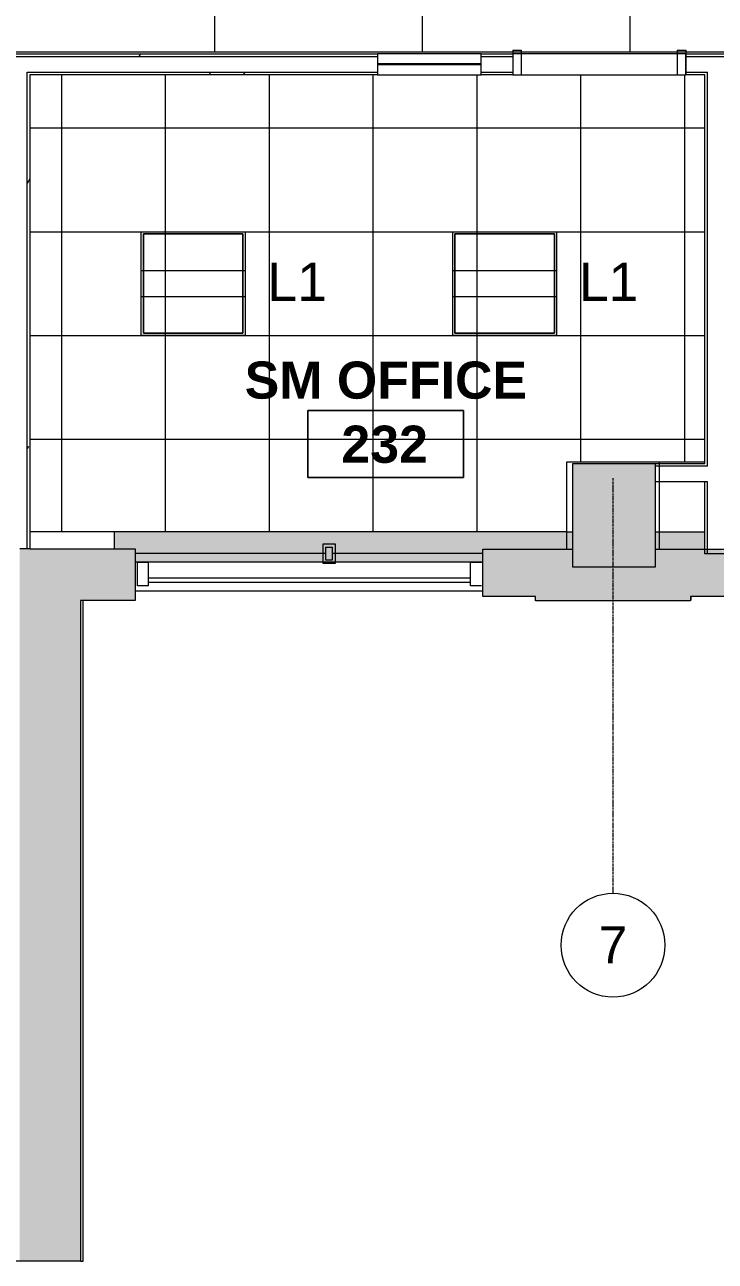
# Model space of a CAD drawing. Header units: inches. Extents: x -24 to 3083, y 122 to 13691.
# Drawn here: x 1984.2 to 2143.8, y 11951.4 to 12237.5 of the extents above; entities that cross this region are included whole.
import ezdxf

# ---------------------------------------------------------------- set-up
doc = ezdxf.new("R2010")
doc.units = ezdxf.units.IN
doc.header["$MEASUREMENT"] = 0
doc.linetypes.add('X2$0$Grid Line 1_2_', pattern=[0.875, 0.5, -0.125, 0.125, -0.125])
for name, color, linetype, lineweight in [('X2$0$A-AREA-IDEN', 2, 'Continuous', 9), ('X2$0$A-CLNG', 13, 'Continuous', 13), ('X2$0$A-CLNG-PATT', 13, 'Continuous', 13), ('X2$0$A-Cols-Extr', 7, 'Continuous', 9), ('X2$0$A-DOOR', 31, 'Continuous', 13), ('X2$0$A-DOOR-FRAM', 31, 'Continuous', 20), ('X2$0$A-GLAZ', 151, 'Continuous', 13), ('X2$0$A-WALL', 113, 'Continuous', 13), ('X2$0$A-Wall-Extr', 7, 'Continuous', 9), ('X2$0$A-WALL-PATT', 111, 'Continuous', 13), ('X2$0$E-ELEC-FIXT', 91, 'Continuous', 9), ('X2$0$E-LITE-EQPM', 33, 'Continuous', 9), ('X2$0$E-LITE-EQPM-IDEN', 33, 'Continuous', 9), ('X2$0$I-WALL', 2, 'Continuous', 9), ('X2$0$Plaza America_Tower 1_2nd Floor -REVIT_dwg', 8, 'Continuous', 9), ('X2$0$S-COLS', 52, 'Continuous', 13), ('X2$0$S-GRID', 1, 'Continuous', 9), ('X2$0$S-GRID-IDEN', 1, 'Continuous', 9)]:
    doc.layers.add(name, color=color, linetype=linetype, lineweight=lineweight)
doc.styles.add('X2$0$Arial_3', font='arial.ttf', dxfattribs={"height": 8.851796})
doc.styles.add('X2$0$Swis721 Lt BT', font='swissl.ttf', dxfattribs={"height": 8.514638})
doc.styles.add('X2$0$Swis721 Lt BT_B', font='', dxfattribs={"height": 8.583975})
doc.styles.get('X2$0$Swis721 Lt BT_B').set_extended_font_data('Swis721 Lt BT', bold=True)
pattern_1 = [(0, (0, 0), (30.72, 7.68), [1.267, -21.773, 1.267, -21.773, -122.88]), (0, (0, 0), (30.72, 7.68), [-46.08, 1.267, -44.813, 1.267, -21.773, -53.76]), (0, (0, 0), (30.72, 7.68), [-115.2, 1.267, -14.093, 1.267, -37.133]), (120, (11.52, 3.84), (-22.0110751, 22.7643004), [1.267, -21.773, 1.267, -21.773, -122.88]), (120, (11.52, 3.84), (-22.0110751, 22.7643004), [-46.08, 1.267, -44.813, 1.267, -21.773, -53.76]), (120, (11.52, 3.84), (-22.0110751, 22.7643004), [-115.2, 1.267, -14.093, 1.267, -37.133]), (240, (15.36, 19.2), (-8.7089249, -30.4443004), [1.267, -21.773, 1.267, -21.773, -122.88]), (240, (15.36, 19.2), (-8.7089249, -30.4443004), [-46.08, 1.267, -44.813, 1.267, -21.773, -53.76]), (240, (15.36, 19.2), (-8.7089249, -30.4443004), [-115.2, 1.267, -14.093, 1.267, -37.133])]

# ---------------------------------------------------------------- blocks, each defined once
blk = doc.blocks.new('X2$0$PS - Duplex - Duplex-V1-FIRST FLOOR')
at = {"layer": 'X2$0$E-ELEC-FIXT'}
for p, q in [((-1.375, -2.25), (-1.375, 2.25)), ((-1.375, 2.25), (1.375, 2.25)), ((-0.75, -1.5), (-0.75, 1.5)), ((-0.75, 1.5), (0.75, 1.5)), ((0.75, 1.5), (0.75, -1.5)), ((1.375, 2.25), (1.375, -2.25)), ((1.375, -2.25), (-1.375, -2.25)), ((0.75, -1.5), (-0.75, -1.5))]:
    blk.add_line(p, q, dxfattribs=at)
blk = doc.blocks.new('X2$0$Plaza America_Tower 1_2nd Floor -REVIT_dwg-5250115-FIRST FLOOR')
at = {"layer": 'X2$0$A-Cols-Extr', "color": 253, "flags": 128}
blk.add_lwpolyline([(27072.47, 12116.17), (27072.47, 12136.23), (27050.99, 12136.23), (27050.99, 12116.17)], dxfattribs=at)
at = {"layer": 'X2$0$A-GLAZ', "color": 253, "lineweight": 9}
for p, q in [((26995.35, 12115.17), (26951.31, 12115.17)), ((27031.65, 12115.17), (26996.85, 12115.17)), ((27028.81, 12109.42), (26954.31, 12109.42)), ((27028.81, 12108.42), (26954.31, 12108.42)), ((27031.65, 12106.42), (26951.31, 12106.42))]:
    blk.add_line(p, q, dxfattribs=at)
at = {"layer": 'X2$0$A-GLAZ', "color": 253, "lineweight": 9, "flags": 128}
blk.add_lwpolyline([(26954.31, 12107.67), (26951.81, 12107.67), (26951.81, 12113.17), (26954.31, 12113.17)], close=True, dxfattribs=at)
blk.add_lwpolyline([(27031.31, 12107.67), (27028.81, 12107.67), (27028.81, 12113.17), (27031.31, 12113.17)], dxfattribs=at)
at = {"layer": 'X2$0$A-Wall-Extr', "color": 253}
blk.add_line((26938.6, 11951.42), (26939.28, 11951.42), dxfattribs=at)
at = {"layer": 'X2$0$A-Wall-Extr', "color": 253, "flags": 128}
for points in [[(27079.65, 12104.43), (27079.81, 12104.43), (27079.81, 12105.17)], [(26938.6, 11951.42), (26939.28, 11951.42), (26939.28, 12104.23)], [(26938.6, 11951.42), (26939.28, 11951.42), (26939.28, 12104.23)]]:
    blk.add_lwpolyline(points, dxfattribs=at)
blk = doc.blocks.new('X2$0$Single Flush - OTJ_SOLIDFLUSH_ALUM-4900275-FIRST FLOOR')
at = {"layer": 'X2$0$A-DOOR-FRAM'}
for p, q in [((-20, 3.3125), (-20, -2.4375)), ((-20, 3.3125), (-18, 3.3125)), ((-18, 3.3125), (-18, -2.4375)), ((18.000004, 3.3125), (18.000004, -2.4375)), ((18.000004, 3.3125), (20.000004, 3.3125)), ((20.000004, 3.3125), (20.000004, -2.4375)), ((-20, -2.4375), (-18, -2.4375)), ((18.000004, -2.4375), (20.000004, -2.4375))]:
    blk.add_line(p, q, dxfattribs=at)
blk = doc.blocks.new('X2$0$Frameless opening with glazing - 24_ x 96_-4900874-FIRST FLOOR')
at = {"layer": 'X2$0$A-GLAZ', "lineweight": 30}
blk.add_line((-13.5, 0.0625), (10.5, 0.0625), dxfattribs=at)
blk = doc.blocks.new('X2$0$L-Ceiling Light - Linear Box - 2_x2_-4960925-FIRST FLOOR')
at = {"layer": 'X2$0$E-LITE-EQPM'}
for p, q in [((-12, -12), (-12, 12)), ((-12, 12), (12, 12)), ((-12, -12), (-12, 12)), ((-12, 12), (12, 12)), ((-11.5, -11.5), (-11.5, 11.5)), ((-11.5, 11.5), (11.5, 11.5)), ((11.5, 11.5), (-11.5, 11.5)), ((-11.5, 11.5), (-11.5, -11.5)), ((11.5, 11.5), (11.5, -11.5)), ((11.5, -11.5), (11.5, 11.5)), ((12, 12), (12, -12)), ((12, 12), (12, -12)), ((-12, 3), (12, 3)), ((-12, -3), (12, -3)), ((12, -12), (-12, -12)), ((12, -12), (-12, -12)), ((11.5, -11.5), (-11.5, -11.5)), ((-11.5, -11.5), (11.5, -11.5))]:
    blk.add_line(p, q, dxfattribs=at)
blk = doc.blocks.new('X2$0$Concrete-Rectangular-Column - 19 X 24-5195709-FIRST FLOOR')
at = {"layer": 'X2$0$S-COLS', "lineweight": 9}
blk.add_hatch(color=7, dxfattribs=at).paths.add_polyline_path([(-5.74, -12), (9.5, -12), (9.5, 12), (-9.5, 12), (-9.5, -12)], flags=0)
at = {"layer": 'X2$0$S-COLS', "color": 8, "lineweight": 20}
for p, q in [((-9.5, 12), (9.5, 12)), ((-9.5, -12), (-9.5, 12)), ((9.5, 12), (9.5, -12)), ((9.5, -12), (-9.5, -12))]:
    blk.add_line(p, q, dxfattribs=at)
blk = doc.blocks.new('X2$0$Grid - Grid Head - Circle-50561-FIRST FLOOR')
at = {"layer": 'X2$0$S-GRID-IDEN'}
blk.add_circle((0, 0), 0.125, dxfattribs=at)
blk = doc.blocks.new('X2$0$Room Tag - Room Name and Number-3379422-FIRST FLOOR')
at = {"layer": 'X2$0$A-AREA-IDEN'}
for p, q in [((-0.1881, -0.1636), (-0.1881, -0.0018)), ((-0.1881, -0.0018), (0.1869, -0.0018)), ((0.1869, -0.0018), (-0.1881, -0.0018)), ((-0.1881, -0.0018), (-0.1881, -0.1636)), ((0.1869, -0.0018), (0.1869, -0.1636)), ((0.1869, -0.1636), (0.1869, -0.0018)), ((0.1869, -0.1636), (-0.1881, -0.1636)), ((-0.1881, -0.1636), (0.1869, -0.1636))]:
    blk.add_line(p, q, dxfattribs=at)
blk = doc.blocks.new('X2')
at = {"layer": 'X2$0$A-CLNG-PATT'}
h = blk.add_hatch(dxfattribs=at)
h.set_pattern_fill('FP2_63', color=256, style=0, pattern_type=2)
h.set_pattern_definition([(0, (0, 0), (15.36, 3.84), [1.267, -10.253, 1.267, -10.253, -61.44]), (0, (0, 0), (15.36, 3.84), [-23.04, 1.267, -21.773, 1.267, -10.253, -26.88]), (0, (0, 0), (15.36, 3.84), [-57.6, 1.267, -6.413, 1.267, -17.933]), (120, (5.76, 1.92), (-11.00553755, 11.3821502), [1.267, -10.253, 1.267, -10.253, -61.44]), (120, (5.76, 1.92), (-11.00553755, 11.3821502), [-23.04, 1.267, -21.773, 1.267, -10.253, -26.88]), (120, (5.76, 1.92), (-11.00553755, 11.3821502), [-57.6, 1.267, -6.413, 1.267, -17.933]), (240, (7.68, 9.6), (-4.35446245, -15.2221502), [1.267, -10.253, 1.267, -10.253, -61.44]), (240, (7.68, 9.6), (-4.35446245, -15.2221502), [-23.04, 1.267, -21.773, 1.267, -10.253, -26.88]), (240, (7.68, 9.6), (-4.35446245, -15.2221502), [-57.6, 1.267, -6.413, 1.267, -17.933])])
h.paths.add_polyline_path([(25691.32, 12113.17), (25691.32, 12115.17), (25694.33, 12115.17), (25694.33, 12119.17), (25540.29, 12119.17), (25540.31, 12115.17), (25546.57, 12115.17), (25546.57, 12113.17), (25641.98, 12113.17)], flags=0)
h.paths.add_polyline_path([(27572.06, 12113.17), (27652.06, 12113.17), (27652.06, 12120.17), (27551.48, 12120.17), (27551.48, 12116.17), (27572.06, 12116.17)], flags=0)
h.paths.add_polyline_path([(27727.85, 12113.17), (27857.06, 12113.17), (27857.06, 12116.17), (27863.43, 12116.17), (27863.43, 12120.17), (27712.06, 12120.17), (27712.06, 12113.17)], flags=0)
h.paths.add_polyline_path([(25902.15, 12113.17), (26071.82, 12113.17), (26071.82, 12115.17), (26092.64, 12115.17), (26092.64, 12119.17), (25871.64, 12119.17), (25871.64, 12115.17), (25891.98, 12115.17), (25891.98, 12113.17), (25892.28, 12113.17)], flags=0)
h.paths.add_polyline_path([(26371.98, 12113.17), (26451.31, 12113.17), (26451.31, 12116.42), (26456.31, 12116.42), (26456.31, 12119.17), (26351.64, 12119.17), (26351.64, 12115.17), (26371.98, 12115.17)], flags=0)
h.paths.add_polyline_path([(27031.65, 12113.17), (27031.65, 12116.17), (27052.47, 12116.17), (27052.47, 12120.17), (26946.47, 12120.17), (26946.47, 12116.23), (26951.31, 12116.23), (26951.31, 12113.17), (26954.78, 12113.17)], flags=0)
h.paths.add_polyline_path([(25751.48, 12113.17), (25831.82, 12113.17), (25831.82, 12115.17), (25852.64, 12115.17), (25852.64, 12119.17), (25751.48, 12119.17), (25751.48, 12115.17)], flags=0)
h.paths.add_polyline_path([(26160.01, 12113.17), (26311.82, 12113.17), (26311.82, 12115.17), (26332.64, 12115.17), (26332.64, 12119.17), (26164.26, 12119.17), (26164.26, 12113.24), (26159.38, 12113.24), (26159.38, 12119.17), (26111.64, 12119.17), (26111.64, 12115.17), (26131.98, 12115.17), (26131.98, 12113.17), (26159.38, 12113.17)], flags=0)
h.paths.add_polyline_path([(27271.65, 12113.21), (27271.65, 12116.17), (27292.23, 12116.17), (27292.2, 12120.17), (27194.18, 12120.17), (27194.18, 12113.28), (27189.3, 12113.28), (27189.3, 12120.17), (27087.81, 12120.17), (27087.81, 12116.17), (27091.81, 12116.17), (27091.81, 12113.21), (27206.38, 12113.21)], flags=0)
h.paths.add_polyline_path([(27380.2, 12113.21), (27516.01, 12113.21), (27516.01, 12120.17), (27311.23, 12120.17), (27311.23, 12116.17), (27331.81, 12116.17), (27331.81, 12113.21)], flags=0)
h.paths.add_polyline_path([(27707.81, 12116.17), (27707.81, 12120.17), (27656.31, 12120.17), (27656.31, 12116.17), (27698.4, 12116.17)], flags=0)
h.paths.add_polyline_path([(27524.06, 12116.17), (27532.48, 12116.17), (27532.48, 12120.17), (27520.26, 12120.17), (27520.26, 12116.17)], flags=0)
h.paths.add_polyline_path([(27082.93, 12116.17), (27082.93, 12120.17), (27071.47, 12120.17), (27071.47, 12116.17), (27079.65, 12116.17)], flags=0)
h.paths.add_polyline_path([(27892.05, 12141.26), (27892.05, 12150.42), (27894.55, 12150.42), (27894.55, 12295.1), (27892.3, 12295.1), (27892.3, 12337.45), (27888.3, 12337.45), (27888.3, 12141.26), (27892.04, 12141.26)], flags=0)
h.paths.add_polyline_path([(25515.38, 12141.56), (25515.38, 12341.92), (25511.32, 12341.92), (25511.31, 12295.17), (25509.06, 12295.17), (25509.06, 12150.42), (25511.38, 12150.42), (25511.38, 12141.56)], flags=0)
h.paths.add_polyline_path([(27888.08, 12365.35), (27892.31, 12365.35), (27892.32, 12412.17), (27894.57, 12412.17), (27894.57, 12492.67), (27892.32, 12492.67), (27892.32, 12552.67), (27894.3, 12552.67), (27894.3, 12633.17), (27892.05, 12633.17), (27892.02, 12641.67), (27888.05, 12641.67), (27888.05, 12365.35)], flags=0)
h.paths.add_polyline_path([(25511.32, 12365.92), (25515.32, 12365.92), (25515.32, 12403.92), (25511.32, 12403.92), (25511.32, 12385.92)], flags=0)
h.paths.add_polyline_path([(25511.32, 12408.79), (25515.32, 12408.79), (25515.32, 12512.67), (25511.32, 12512.67), (25511.31, 12492.67), (25509.32, 12492.67), (25509.32, 12412.17), (25511.32, 12412.17), (25511.32, 12408.79)], flags=0)
h.paths.add_polyline_path([(27888.05, 12688.92), (27892.05, 12688.92), (27892.05, 12711.17), (27894.18, 12711.17), (27894.18, 12791.83), (27892.3, 12791.83), (27892.3, 12844.17), (27888.05, 12844.17), (27888.05, 12689.78)], flags=0)
h.paths.add_polyline_path([(27892.21, 12849.04), (27892.3, 12849.04), (27892.32, 12852.67), (27894.3, 12852.67), (27894.3, 12933.17), (27892.05, 12933.17), (27892.05, 12959.85), (27888.05, 12959.85), (27888.05, 12849.04), (27888.31, 12849.04)], flags=0)
h = blk.add_hatch(dxfattribs=at)
h.set_pattern_fill('FP2_72', color=256, style=0, pattern_type=2)
h.set_pattern_definition([(0, (27036.077, 12394.856), (0, -24), []), (270, (27036.077, 12394.856), (-48, -3e-15), [])])
h.paths.add_polyline_path([(27295.99, 12231.09), (27295.99, 12466.86), (26994.03, 12466.86), (26994.02, 12575.73), (26934.12, 12575.73), (26934.12, 12337.09), (26809.71, 12337.09), (26815.76, 12296.23), (26823.31, 12296.23), (26823.31, 12252.96), (26822.31, 12251.96), (26822.31, 12234.02), (26823.31, 12233.02), (26823.31, 12231.09), (27295.62, 12231.09)], flags=0)
h.paths.add_polyline_path([(27175.83, 12341.83), (26988.08, 12341.83), (26988.08, 12346.86), (27269.7, 12346.86), (27269.7, 12341.83), (27206.38, 12341.83)], flags=0)
h = blk.add_hatch(dxfattribs=at)
h.set_pattern_fill('FP2_35', color=256, style=0, pattern_type=2)
h.set_pattern_definition([(0, (27024.69, 12165.568), (0, -24), []), (270, (27024.69, 12165.568), (-24, -1e-15), [])])
h.paths.add_polyline_path([(27050.99, 12120.17), (27050.99, 12136.26), (27082.93, 12136.26), (27082.93, 12225.84), (26926.93, 12225.84), (26926.93, 12120.17), (27045.25, 12120.17)], flags=0)
at = {"layer": 'X2$0$A-WALL-PATT', "lineweight": 9}
h = blk.add_hatch(dxfattribs=at)
h.set_pattern_fill('FP2_1', color=256, style=0, pattern_type=2)
h.set_pattern_definition(pattern_1)
h.paths.add_polyline_path([(27253.99, 12230.09), (27253.99, 12230.72), (27236.18, 12230.72), (27236.18, 12230.09)], flags=0)
h.paths.add_polyline_path([(26926.31, 12230.09), (27007.28, 12230.09), (27007.28, 12230.72), (26922.06, 12230.72), (26922.06, 12230.09), (26922.68, 12230.09)], flags=0)
h.paths.add_polyline_path([(27293.99, 12230.09), (27295.99, 12230.09), (27295.99, 12230.72), (27293.99, 12230.72)], flags=0)
h.paths.add_polyline_path([(27206.38, 12230.09), (27212.18, 12230.09), (27212.18, 12230.72), (27165.81, 12230.72), (27165.81, 12230.09), (27194.18, 12230.09)], flags=0)
h.paths.add_polyline_path([(27031.28, 12230.09), (27038.54, 12230.09), (27038.54, 12230.72), (27031.28, 12230.72)], flags=0)
h.paths.add_polyline_path([(27087.35, 12230.09), (27091.81, 12230.09), (27091.81, 12230.72), (27078.54, 12230.72), (27078.54, 12230.09), (27087.18, 12230.09)], flags=0)
h.paths.add_polyline_path([(27141.81, 12230.09), (27141.81, 12230.72), (27131.81, 12230.72), (27131.81, 12230.09)], flags=0)
h = blk.add_hatch(dxfattribs=at)
h.set_pattern_fill('FP2_1', color=256, style=0, pattern_type=2)
h.set_pattern_definition(pattern_1)
h.paths.add_polyline_path([(26926.31, 12225.84), (27007.28, 12225.84), (27007.28, 12226.47), (26926.31, 12226.47)], flags=0)
h.paths.add_polyline_path([(27031.28, 12225.84), (27038.54, 12225.84), (27038.54, 12226.47), (27031.28, 12226.47)], flags=0)
h.paths.add_polyline_path([(27295.99, 12225.84), (27295.98, 12226.47), (27293.99, 12226.47), (27293.99, 12225.84)], flags=0)
h.paths.add_polyline_path([(27083.56, 12225.84), (27083.56, 12226.47), (27078.54, 12226.47), (27078.54, 12225.84), (27082.93, 12225.84)], flags=0)
h.paths.add_polyline_path([(27206.38, 12225.84), (27212.18, 12225.84), (27212.18, 12226.47), (27193.55, 12226.47), (27193.55, 12225.84), (27194.18, 12225.84)], flags=0)
h.paths.add_polyline_path([(27087.18, 12225.84), (27091.81, 12225.84), (27091.81, 12226.47), (27087.18, 12226.47)], flags=0)
h.paths.add_polyline_path([(27236.18, 12225.84), (27253.99, 12225.84), (27253.99, 12226.47), (27236.18, 12226.47)], flags=0)
h.paths.add_polyline_path([(27189.3, 12225.84), (27189.93, 12225.84), (27189.93, 12226.47), (27165.81, 12226.47), (27165.81, 12225.84)], flags=0)
h.paths.add_polyline_path([(27131.81, 12225.84), (27141.81, 12225.84), (27141.81, 12226.47), (27131.81, 12226.47)], flags=0)
h = blk.add_hatch(dxfattribs=at)
h.set_pattern_fill('FP2_1', color=256, style=0, pattern_type=2)
h.set_pattern_definition(pattern_1)
h.paths.add_polyline_path([(26926.93, 12116.23), (26926.93, 12225.84), (26926.31, 12225.84), (26926.31, 12116.23)], flags=0)
h = blk.add_hatch(dxfattribs=at)
h.set_pattern_fill('FP2_1', color=256, style=0, pattern_type=2)
h.set_pattern_definition(pattern_1)
h.paths.add_polyline_path([(27082.93, 12116.17), (27083.56, 12116.17), (27083.56, 12131.73), (27082.93, 12131.73), (27082.93, 12117.92)], flags=0)
h.paths.add_polyline_path([(27082.93, 12135.36), (27083.56, 12135.36), (27083.56, 12225.84), (27082.93, 12225.84), (27082.93, 12135.98)], flags=0)
for points in [[(26938.6, 11951.42), (26938.6, 12116.23), (26924.6, 12116.23), (26924.6, 11951.42)], [(26951.22, 12104.23), (26951.31, 12104.23), (26951.31, 12116.23), (26938.6, 12116.23), (26938.6, 12104.23), (26946.47, 12104.23)], [(27032.56, 12105.17), (27043.81, 12105.17), (27043.81, 12116.17), (27031.65, 12116.17), (27031.65, 12105.17)], [(27052.47, 12104.17), (27079.65, 12104.17), (27079.65, 12116.17), (27071.47, 12116.17), (27071.47, 12111.98), (27052.47, 12111.98), (27052.47, 12116.17), (27043.81, 12116.17), (27043.81, 12104.17), (27050.99, 12104.17)], [(27087.18, 12105.17), (27091.81, 12105.17), (27091.81, 12116.17), (27087.18, 12116.17), (27087.18, 12115.1), (27086.99, 12116.17), (27079.65, 12116.17), (27079.65, 12105.17), (27083.56, 12105.17)]]:
    blk.add_hatch(color=7, dxfattribs=at).paths.add_polyline_path(points, flags=0)
at = {"layer": 'X2$0$A-CLNG'}
for p, q in [((27295.99, 12231.09), (26823.31, 12231.09)), ((27082.93, 12136.26), (27050.99, 12136.26)), ((27050.99, 12136.26), (27050.99, 12120.17)), ((27050.99, 12120.17), (26926.93, 12120.17)), ((26946.47, 12116.23), (26946.47, 12120.17)), ((27050.99, 12120.17), (27052.47, 12120.17)), ((27071.47, 12120.17), (27082.93, 12120.17)), ((27031.65, 12113.17), (26951.31, 12113.17))]:
    blk.add_line(p, q, dxfattribs=at)
at = {"layer": 'X2$0$A-WALL'}
for p, q in [((26886.32, 12230.09), (27007.28, 12230.09)), ((27031.28, 12230.09), (27038.54, 12230.09)), ((27078.54, 12230.09), (27091.81, 12230.09)), ((26926.31, 12116.23), (26926.31, 12226.47)), ((26926.31, 12226.47), (27007.28, 12226.47)), ((27031.28, 12226.47), (27038.54, 12226.47)), ((27078.54, 12226.47), (27083.56, 12226.47)), ((27083.56, 12135.36), (27083.56, 12226.47)), ((27083.56, 12135.36), (27071.47, 12135.36)), ((27083.56, 12131.73), (27082.93, 12131.73)), ((27083.56, 12115.1), (27083.56, 12131.73)), ((26926.93, 12116.23), (26924.6, 12116.23))]:
    blk.add_line(p, q, dxfattribs=at)
at = {"layer": 'X2$0$A-WALL', "color": 8, "lineweight": 20}
for p, q in [((26926.93, 12116.23), (26951.31, 12116.23)), ((26951.31, 12116.23), (26951.31, 12104.23)), ((27031.65, 12116.17), (27052.47, 12116.17)), ((27031.65, 12105.17), (27031.65, 12116.17)), ((27071.47, 12116.17), (27091.81, 12116.17)), ((27043.81, 12105.17), (27031.65, 12105.17)), ((27043.81, 12104.17), (27043.81, 12105.17)), ((27079.65, 12105.17), (27079.65, 12104.17)), ((27091.81, 12105.17), (27079.65, 12105.17)), ((26938.6, 12104.23), (26938.6, 11951.42)), ((26951.31, 12104.23), (26938.6, 12104.23)), ((27079.65, 12104.17), (27043.81, 12104.17)), ((26938.6, 11951.42), (26806.81, 11951.42))]:
    blk.add_line(p, q, dxfattribs=at)
at = {"layer": 'X2$0$I-WALL', "lineweight": 13}
for p, q in [((26886.32, 12230.72), (27007.28, 12230.72)), ((27007.28, 12230.72), (27007.28, 12225.84)), ((27031.28, 12225.84), (27031.28, 12230.72)), ((27031.28, 12230.72), (27038.54, 12230.72)), ((27038.54, 12230.72), (27038.54, 12225.84)), ((27078.54, 12225.84), (27078.54, 12230.72)), ((27078.54, 12230.72), (27091.81, 12230.72)), ((26926.93, 12225.84), (26926.93, 12116.23)), ((27007.28, 12225.84), (26926.93, 12225.84)), ((27038.54, 12225.84), (27031.28, 12225.84)), ((27082.93, 12225.84), (27078.54, 12225.84)), ((27082.93, 12135.98), (27082.93, 12225.84)), ((27071.47, 12135.98), (27082.93, 12135.98)), ((27082.93, 12131.73), (27071.47, 12131.73)), ((27082.93, 12115.1), (27082.93, 12131.73)), ((27087.81, 12115.1), (27082.93, 12115.1))]:
    blk.add_line(p, q, dxfattribs=at)
at = {"layer": 'X2$0$I-WALL'}
for p, q in [((27031.28, 12230.72), (27007.28, 12230.72)), ((27078.54, 12230.72), (27038.54, 12230.72)), ((27007.28, 12225.84), (27031.28, 12225.84)), ((27038.54, 12225.84), (27078.54, 12225.84))]:
    blk.add_line(p, q, dxfattribs=at)
at = {"layer": 'X2$0$S-GRID', "linetype": 'X2$0$Grid Line 1_2_'}
blk.add_line((27061.73, 12132.53), (27061.73, 12036.53), dxfattribs=at)
at = {"layer": 'X2$0$A-AREA-IDEN', "xscale": 95.99999999999994, "yscale": 95.99999999999994, "zscale": 95.99999999999994}
blk.add_blockref('X2$0$Room Tag - Room Name and Number-3379422-FIRST FLOOR', (27009.22, 12148.41), dxfattribs=at)
at = {"layer": 'X2$0$A-DOOR'}
blk.add_blockref('X2$0$Single Flush - OTJ_SOLIDFLUSH_ALUM-4900275-FIRST FLOOR', (27058.54, 12228.28), dxfattribs=at)
at = {"layer": 'X2$0$A-GLAZ'}
blk.add_blockref('X2$0$Frameless opening with glazing - 24_ x 96_-4900874-FIRST FLOOR', (27020.78, 12228.28), dxfattribs=at)
at = {"layer": 'X2$0$E-ELEC-FIXT'}
blk.add_blockref('X2$0$PS - Duplex - Duplex-V1-FIRST FLOOR', (26996.1, 12115.1), dxfattribs=at)
at = {"layer": 'X2$0$E-LITE-EQPM'}
for p in [(26964.69, 12177.57), (27036.69, 12177.57)]:
    blk.add_blockref('X2$0$L-Ceiling Light - Linear Box - 2_x2_-4960925-FIRST FLOOR', p, dxfattribs=at)
at = {"layer": 'X2$0$Plaza America_Tower 1_2nd Floor -REVIT_dwg', "color": 253}
blk.add_blockref('X2$0$Plaza America_Tower 1_2nd Floor -REVIT_dwg-5250115-FIRST FLOOR', (0, 0), dxfattribs=at)
at = {"layer": 'X2$0$S-COLS', "lineweight": 9}
blk.add_blockref('X2$0$Concrete-Rectangular-Column - 19 X 24-5195709-FIRST FLOOR', (27061.97, 12123.98), dxfattribs=at)
at = {"layer": 'X2$0$S-GRID-IDEN', "xscale": 95.99999999999994, "yscale": 95.99999999999994, "zscale": 95.99999999999994, "rotation": 180}
blk.add_blockref('X2$0$Grid - Grid Head - Circle-50561-FIRST FLOOR', (27061.73, 12024.53), dxfattribs=at)
at = {"layer": 'X2$0$A-AREA-IDEN', "char_height": 8.584, "attachment_point": 2, "line_spacing_factor": 0.998538, "style": 'X2$0$Swis721 Lt BT_B'}
for s, insert, width in [('SM OFFICE', (27009.23, 12159.54), 73.872), ('232', (27008.94, 12144.72), 23.004)]:
    blk.add_mtext(s, dxfattribs=dict(at, insert=insert, width=width))
at = {"layer": 'X2$0$E-LITE-EQPM-IDEN', "char_height": 8.852, "width": 16.416, "attachment_point": 2, "line_spacing_factor": 0.938532, "style": 'X2$0$Arial_3'}
for insert in [(26988.72, 12182.42), (27060.72, 12182.42)]:
    blk.add_mtext('L1', dxfattribs=dict(at, insert=insert))
at = {"layer": 'X2$0$S-GRID-IDEN', "insert": (27061.73, 12028.86), "char_height": 8.51, "width": 7.56, "attachment_point": 2, "line_spacing_factor": 1.00667, "style": 'X2$0$Swis721 Lt BT', "bg_fill": 3, "box_fill_scale": 1.25, "bg_fill_color": 0, "bg_fill_transparency": 0}
blk.add_mtext('7', dxfattribs=at)

msp = doc.modelspace()

# ---------------------------------------------------------------- block references
at = {"color": 253, "lineweight": 5}
msp.add_blockref('X2', (-24941.6, 0), dxfattribs=at)

doc.saveas('drawing.dxf')
